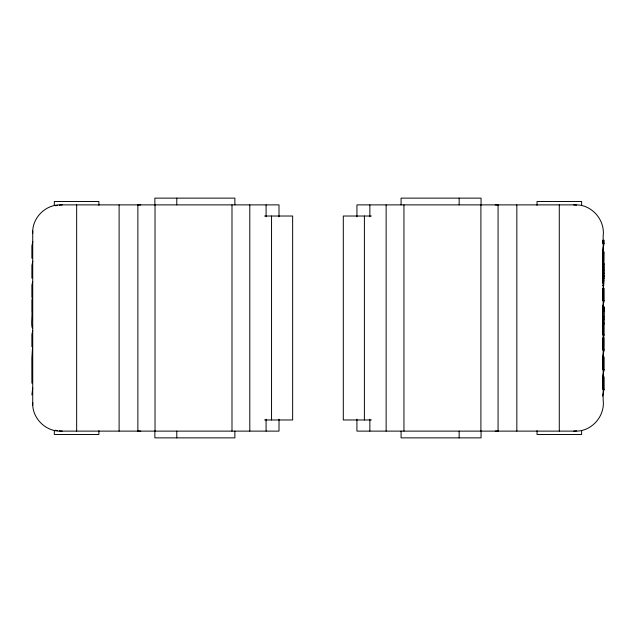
<?xml version="1.0" encoding="UTF-8"?>
<svg xmlns="http://www.w3.org/2000/svg" width="636" height="636" viewBox="0 0 636 636"><rect width="100%" height="100%" fill="white"/><g stroke="black" fill="none" stroke-linecap="round" stroke-linejoin="round"><path stroke-width="0.95" d="M603.381 306.616C605.385 309.247 603.5 320.949 604.12 323.891L602.777 323.891L602.777 335.029L604.12 335.029L604.12 323.891M602.602 282.376L602.578 265.18L603.922 265.18L604.168 276.827L603.421 288.641M279.005 419.211L279.005 431.121L60.372 431.121C45.291 431.478 31.856 417.788 32.754 402.675M603.954 323.724L602.61 323.724L602.61 307.132L603.954 307.132M603.922 265.18L604.12 251.967L602.777 251.967L602.586 264.465L603.93 264.465M602.594 357.225L604.12 350.023L604.12 337.748L602.777 337.748L602.777 350.023L604.12 350.023M602.634 376.727L604.12 369.778L604.12 356.995L602.777 356.995L602.777 369.778L604.12 369.778M32.579 346.541L31.832 358.354L31.88 383.214M32.73 405.307L32.722 230.701C33.438 216.534 46.205 204.609 60.372 204.879L279.005 204.879L279.005 216.789M32.849 241.656L31.88 245.894L31.88 258.296M32.834 261.205L31.88 265.403L31.88 278.186M32.682 281.629L31.88 285.159L31.88 297.433M32.508 297.394L31.88 300.144L31.88 311.29C32.5 314.232 30.615 325.934 32.619 328.566M32.746 330.617L31.88 334.409L31.88 346.747M602.825 306.457L604.12 300.772L604.12 288.434L602.777 288.434L602.777 300.772L604.12 300.772M603.492 337.788L604.12 335.029M602.57 396.069L604.12 389.288L604.12 376.886L602.777 376.886L602.777 389.288L604.12 389.288M32.714 388.04L31.88 394.884M604.12 243.485L602.777 243.485L602.777 240.297L604.12 240.297C604.709 244.455 602.077 248.302 602.968 252.452M55.491 205.802L57.391 205.309M59.323 205.134L62.217 204.879M573.728 431.121L576.621 430.866M264.616 216.025L292.647 216.025L292.647 419.975L264.616 419.975M371.329 216.025L343.297 216.025L343.297 419.975L371.329 419.975M602.777 263.638L604.12 263.638M602.57 264.711L603.914 264.711M602.658 265.983L604.001 265.983M602.721 266.937L604.073 266.937M602.777 268.018L604.12 268.018M602.817 269.195L604.16 269.195M602.833 270.435L604.176 270.435M602.848 272.033L604.2 272.033M602.856 273.639L604.2 273.639M602.841 275.245L604.192 275.245M602.817 276.827L604.168 276.827M602.785 278.377L604.128 278.377M602.69 280.85L604.033 280.85M602.562 283.147L603.914 283.147M602.419 285.23L603.771 285.23M602.364 306.21L603.707 306.21M602.467 306.465L603.818 306.465M602.57 306.91L603.922 306.91M602.642 307.403L603.993 307.403M602.674 307.713L604.017 307.713M602.705 308.062L604.049 308.062M602.729 308.452L604.073 308.452M602.761 309.009L604.105 309.009M602.793 309.605L604.136 309.605M602.817 310.233L604.16 310.233M602.833 310.885L604.184 310.885M602.848 311.553L604.2 311.553M602.848 316.577L604.2 316.577M602.817 318.087L604.168 318.087M602.777 319.566L604.128 319.566M602.729 321.005L604.073 321.005M602.674 322.396L604.017 322.396M573.728 204.879L576.621 205.134M59.323 430.866L62.217 431.121M55.491 430.198L57.391 430.691M32.722 230.701L32.754 233.325M581.622 205.364L581.622 201.509L537.046 201.509L537.046 205.364M581.622 430.636L581.622 434.491L537.046 434.491L537.046 430.636M559.283 204.879L559.283 431.121M516.837 204.879L516.837 431.121M498.068 204.879L498.068 431.121M481.062 204.879L481.062 198.13L401.078 198.13L401.078 204.879M481.062 431.121L481.062 437.87L401.078 437.87L401.078 431.121M480.903 204.879L480.903 431.121M459.152 198.13L459.152 204.879M459.152 431.121L459.152 437.87M403.947 204.879L403.947 431.121M386.139 204.879L386.139 431.121M369.858 204.879L369.858 216.789M369.858 419.211L369.858 431.121M364.396 216.025L364.396 419.975M356.931 216.789L356.931 204.879L575.564 204.879C591.734 204.434 605.281 220.008 603.159 235.948L603.159 400.052C605.281 415.992 591.734 431.566 575.564 431.121L356.931 431.121L356.931 419.211M271.548 216.025L271.548 419.975M266.087 204.879L266.087 216.789M266.087 419.211L266.087 431.121M249.797 204.879L249.797 431.121M234.867 204.879L234.867 198.13L154.874 198.13L154.874 204.879M234.867 431.121L234.867 437.87L154.874 437.87L154.874 431.121M231.989 204.879L231.989 431.121M176.784 198.13L176.784 204.879M176.784 431.121L176.784 437.87M155.033 204.879L155.033 431.121M137.877 204.879L137.877 431.121M119.107 204.879L119.107 431.121M98.89 205.364L98.89 201.509L54.322 201.509L54.322 205.364M98.89 430.636L98.89 434.491L54.322 434.491L54.322 430.636M76.662 204.879L76.662 431.121M140.755 431.121A31.228 31.228 0 0 1 138.044 431.001M138.044 205.023A31.116 31.116 0 0 1 140.755 204.911M497.901 431.001A31.228 31.228 0 0 1 495.182 431.121M495.182 204.911A31.116 31.116 0 0 1 497.901 205.023"/></g></svg>
